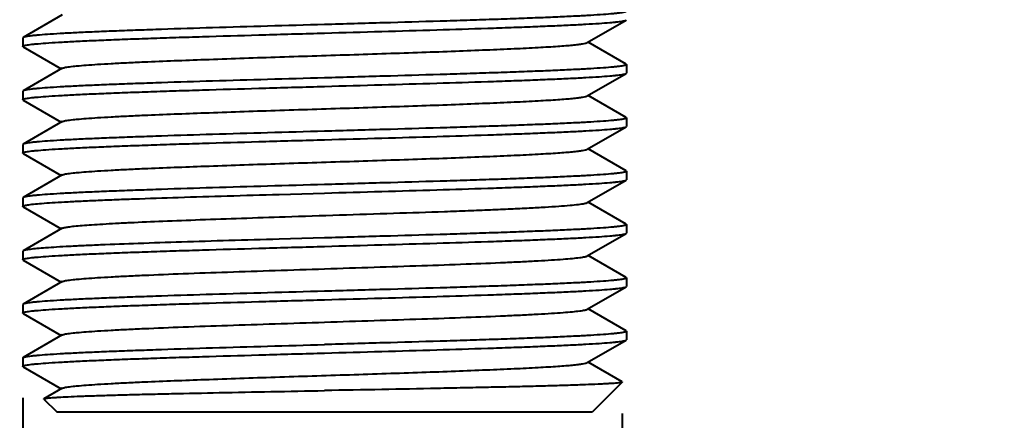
# Model space of a CAD drawing. Header units: millimetres. Extents: x 4053 to 4499, y 27851 to 28303.
# Drawn here: x 4197.59 to 4231.06, y 28057.67 to 28071.26 of the extents above; entities that cross this region are included whole.
import ezdxf

# ---------------------------------------------------------------- set-up
doc = ezdxf.new("R2010")
doc.units = ezdxf.units.MM
doc.styles.get("Standard").update_dxf_attribs({"font": ''})
doc.styles.get('Standard').set_extended_font_data('SimSun')
doc.dimstyles.new('副本 ISO-25-2bei', dxfattribs={"dimscale": 1.7, "dimtxt": 5, "dimasz": 5, "dimexe": 0.5, "dimexo": 0.625, "dimgap": 1, "dimtad": 1, "dimlfac": 0.0393, "dimdsep": 46, "dimtxsty": 'Standard', "dimcen": 2.5, "dimclrd": 1, "dimclre": 1, "dimclrt": 3, "dimadec": 0, "dimazin": 0, "dimtfac": 1, "dimtmove": 0, "dimatfit": 3, "dimfxl": 0, "dimarcsym": 0})

# ---------------------------------------------------------------- blocks, each defined once
blk = doc.blocks.new('*D9')
at = {"color": 1, "lineweight": -2, "transparency": 16777216}
for p, q in [((4197.698, 28058.436), (4197.698, 28039.246)), ((4218.056, 28057.901), (4218.056, 28039.246)), ((4189.198, 28040.096), (4180.698, 28040.096)), ((4197.698, 28040.096), (4218.056, 28040.096)), ((4226.556, 28040.096), (4267.356, 28040.096))]:
    blk.add_line(p, q, dxfattribs=at)
at = {"color": 1, "transparency": 16777216}
for points in [[(4189.198, 28041.513), (4189.198, 28038.68), (4197.698, 28040.096)], [(4226.556, 28041.513), (4226.556, 28038.68), (4218.056, 28040.096)]]:
    blk.add_solid(points, dxfattribs=at)
at = {"layer": 'Defpoints', "color": 0, "transparency": 16777216}
for p in [(4197.698, 28059.498), (4218.056, 28058.963), (4218.056, 28040.096)]:
    blk.add_point(p, dxfattribs=at)
at = {"color": 3, "transparency": 16777216, "insert": (4251.206, 28046.943), "char_height": 8.5, "attachment_point": 5, "bg_fill": 3, "box_fill_scale": 1.1, "bg_fill_color": 256, "bg_fill_true_color": 13158600, "bg_fill_transparency": 0}
blk.add_mtext('G1/2"', dxfattribs=at)

msp = doc.modelspace()

# ---------------------------------------------------------------- linework, layer by layer
at = {"color": 7, "linetype": 'Continuous'}
for p, q in [((4199.029, 28071.424), (4197.71, 28070.661)), ((4216.866, 28070.486), (4218.186, 28071.249)), ((4218.186, 28071.249), (4218.198, 28071.263)), ((4197.71, 28070.661), (4197.698, 28070.647)), ((4197.698, 28070.647), (4197.698, 28070.358)), ((4218.186, 28069.756), (4216.894, 28070.502)), ((4197.71, 28070.344), (4197.698, 28070.358)), ((4197.71, 28070.344), (4199.001, 28069.597)), ((4218.186, 28069.756), (4218.198, 28069.742)), ((4199.029, 28069.614), (4197.71, 28068.851)), ((4216.866, 28068.676), (4218.186, 28069.439)), ((4218.186, 28069.439), (4218.198, 28069.453)), ((4218.198, 28069.742), (4218.198, 28069.453)), ((4197.71, 28068.851), (4197.698, 28068.837)), ((4197.698, 28068.837), (4197.698, 28068.548)), ((4197.71, 28068.534), (4197.698, 28068.548)), ((4197.71, 28068.534), (4199.001, 28067.787)), ((4218.186, 28067.946), (4216.894, 28068.692)), ((4199.029, 28067.804), (4197.71, 28067.041)), ((4218.186, 28067.946), (4218.198, 28067.932)), ((4218.198, 28067.932), (4218.198, 28067.643)), ((4216.866, 28066.866), (4218.186, 28067.629)), ((4218.186, 28067.629), (4218.198, 28067.643)), ((4197.71, 28067.041), (4197.698, 28067.027)), ((4197.698, 28067.027), (4197.698, 28066.738)), ((4218.186, 28066.136), (4216.894, 28066.882)), ((4197.71, 28066.724), (4197.698, 28066.738)), ((4197.71, 28066.724), (4199.001, 28065.977)), ((4218.186, 28066.136), (4218.198, 28066.122)), ((4218.198, 28066.122), (4218.198, 28065.833)), ((4199.029, 28065.994), (4197.71, 28065.231)), ((4216.866, 28065.056), (4218.186, 28065.819)), ((4218.186, 28065.819), (4218.198, 28065.833)), ((4197.71, 28065.231), (4197.698, 28065.217)), ((4197.698, 28065.217), (4197.698, 28064.928)), ((4206.403, 28065.337), (4207.948, 28065.381)), ((4218.186, 28064.326), (4216.894, 28065.072)), ((4197.71, 28064.914), (4197.698, 28064.928)), ((4197.71, 28064.914), (4199.001, 28064.167)), ((4199.029, 28064.184), (4197.71, 28063.421)), ((4218.186, 28064.326), (4218.198, 28064.312)), ((4218.198, 28064.312), (4218.198, 28064.023)), ((4207.948, 28063.859), (4206.403, 28063.816)), ((4216.866, 28063.246), (4218.186, 28064.009)), ((4218.186, 28064.009), (4218.198, 28064.023)), ((4197.71, 28063.421), (4197.698, 28063.407)), ((4197.698, 28063.407), (4197.698, 28063.118)), ((4197.71, 28063.104), (4197.698, 28063.118)), ((4197.71, 28063.104), (4199.001, 28062.357)), ((4218.186, 28062.516), (4216.894, 28063.262)), ((4218.186, 28062.516), (4218.198, 28062.502)), ((4218.198, 28062.502), (4218.198, 28062.213)), ((4199.029, 28062.374), (4197.71, 28061.611)), ((4216.866, 28061.436), (4218.186, 28062.199)), ((4218.186, 28062.199), (4218.198, 28062.213)), ((4197.71, 28061.611), (4197.698, 28061.597)), ((4197.698, 28061.597), (4197.698, 28061.308)), ((4218.186, 28060.706), (4216.894, 28061.452)), ((4197.71, 28061.294), (4197.698, 28061.308)), ((4197.71, 28061.294), (4199.001, 28060.547)), ((4199.029, 28060.564), (4197.71, 28059.801)), ((4216.866, 28059.626), (4218.186, 28060.389)), ((4218.186, 28060.706), (4218.198, 28060.692)), ((4218.186, 28060.389), (4218.198, 28060.403)), ((4218.198, 28060.692), (4218.198, 28060.403)), ((4197.698, 28059.787), (4197.71, 28059.801)), ((4197.698, 28059.787), (4197.698, 28059.498)), ((4197.71, 28059.484), (4197.698, 28059.498)), ((4197.71, 28059.484), (4199.001, 28058.737)), ((4218.053, 28058.972), (4216.894, 28059.642)), ((4199.029, 28058.754), (4198.417, 28058.399)), ((4218.056, 28058.963), (4217.048, 28057.955)), ((4218.053, 28058.972), (4218.056, 28058.963)), ((4198.413, 28058.39), (4198.417, 28058.399)), ((4198.413, 28058.39), (4198.848, 28057.955)), ((4198.848, 28057.955), (4217.048, 28057.955))]:
    msp.add_line(p, q, dxfattribs=at)
for points, knots in [([(4218.198, 28071.552), (4218.198, 28071.546), (4218.178, 28071.532), (4218.142, 28071.521), (4218.079, 28071.507), (4217.993, 28071.494), (4217.883, 28071.48), (4217.689, 28071.46), (4217.387, 28071.435), (4216.959, 28071.408), (4216.443, 28071.38), (4215.846, 28071.352), (4215.172, 28071.324), (4214.43, 28071.296), (4213.624, 28071.268), (4212.764, 28071.24), (4211.533, 28071.202), (4209.922, 28071.155), (4208.614, 28071.118), (4207.948, 28071.099)], [0, 0, 0, 0, 0.001827, 0.005684, 0.011838, 0.020324, 0.031142, 0.044279, 0.077386, 0.119349, 0.169771, 0.228177, 0.294002, 0.366617, 0.445324, 0.529368, 0.617945, 0.805228, 1, 1, 1, 1]), ([(4207.948, 28071.099), (4207.302, 28071.081), (4206.033, 28071.045), (4204.186, 28070.992), (4202.722, 28070.946), (4201.634, 28070.908), (4200.9, 28070.881), (4200.229, 28070.854), (4199.627, 28070.827), (4199.101, 28070.8), (4198.655, 28070.773), (4198.336, 28070.75), (4198.123, 28070.73), (4197.996, 28070.717), (4197.892, 28070.703), (4197.811, 28070.69), (4197.752, 28070.677), (4197.721, 28070.667), (4197.71, 28070.661)], [0, 0, 0, 0, 0.189155, 0.371479, 0.540413, 0.617926, 0.689858, 0.75556, 0.81444, 0.865965, 0.909677, 0.945183, 0.959762, 0.972182, 0.982418, 0.990461, 0.996309, 1, 1, 1, 1]), ([(4207.948, 28070.811), (4208.594, 28070.829), (4209.863, 28070.864), (4211.709, 28070.918), (4213.174, 28070.964), (4214.261, 28071.001), (4214.996, 28071.029), (4215.667, 28071.056), (4216.268, 28071.083), (4216.794, 28071.11), (4217.24, 28071.137), (4217.56, 28071.16), (4217.773, 28071.18), (4217.899, 28071.193), (4218.003, 28071.206), (4218.085, 28071.22), (4218.143, 28071.233), (4218.175, 28071.243), (4218.186, 28071.249)], [0, 0, 0, 0, 0.189156, 0.371482, 0.540418, 0.617932, 0.689861, 0.755561, 0.814439, 0.865963, 0.909675, 0.945181, 0.959761, 0.972182, 0.982419, 0.990461, 0.996309, 1, 1, 1, 1]), ([(4197.698, 28070.358), (4197.698, 28070.364), (4197.717, 28070.378), (4197.754, 28070.389), (4197.817, 28070.403), (4197.902, 28070.416), (4198.013, 28070.43), (4198.207, 28070.45), (4198.508, 28070.474), (4198.937, 28070.502), (4199.452, 28070.53), (4200.05, 28070.558), (4200.723, 28070.586), (4201.466, 28070.614), (4202.271, 28070.642), (4203.131, 28070.67), (4204.363, 28070.708), (4205.974, 28070.755), (4207.281, 28070.792), (4207.948, 28070.811)], [0, 0, 0, 0, 0.001824, 0.005678, 0.011828, 0.020311, 0.031126, 0.044261, 0.077362, 0.119323, 0.169744, 0.22815, 0.293977, 0.366596, 0.445306, 0.529352, 0.617931, 0.805218, 1, 1, 1, 1]), ([(4199.029, 28069.614), (4199.04, 28069.62), (4199.069, 28069.63), (4199.122, 28069.643), (4199.196, 28069.656), (4199.332, 28069.676), (4199.551, 28069.699), (4199.87, 28069.725), (4200.26, 28069.752), (4200.72, 28069.779), (4201.244, 28069.806), (4202.303, 28069.855), (4203.984, 28069.919), (4206.311, 28069.998), (4208.367, 28070.063), (4210.029, 28070.117), (4211.229, 28070.158), (4212.362, 28070.198), (4213.407, 28070.239), (4214.343, 28070.279), (4215.044, 28070.314), (4215.537, 28070.342), (4215.85, 28070.362), (4216.123, 28070.382), (4216.355, 28070.403), (4216.545, 28070.422), (4216.692, 28070.442), (4216.787, 28070.459), (4216.84, 28070.474), (4216.859, 28070.482), (4216.866, 28070.486)], [0, 0, 0, 0, 0.002028, 0.005116, 0.009287, 0.014542, 0.02827, 0.046201, 0.068181, 0.09402, 0.123487, 0.156321, 0.27196, 0.405853, 0.547284, 0.617286, 0.684929, 0.748852, 0.80777, 0.860498, 0.905979, 0.925712, 0.943303, 0.958667, 0.971729, 0.982426, 0.990712, 0.99656, 0.998575, 1, 1, 1, 1]), ([(4218.198, 28069.742), (4218.198, 28069.736), (4218.178, 28069.722), (4218.142, 28069.711), (4218.079, 28069.697), (4217.993, 28069.684), (4217.883, 28069.67), (4217.689, 28069.65), (4217.387, 28069.625), (4216.959, 28069.598), (4216.443, 28069.57), (4215.846, 28069.542), (4215.172, 28069.514), (4214.43, 28069.486), (4213.624, 28069.458), (4212.764, 28069.43), (4211.533, 28069.392), (4209.922, 28069.345), (4208.614, 28069.308), (4207.948, 28069.289)], [0, 0, 0, 0, 0.001827, 0.005684, 0.011838, 0.020324, 0.031143, 0.04428, 0.077386, 0.11935, 0.169772, 0.228176, 0.294001, 0.366614, 0.445321, 0.529366, 0.617943, 0.805227, 1, 1, 1, 1]), ([(4207.948, 28069.001), (4208.594, 28069.019), (4209.863, 28069.054), (4211.709, 28069.108), (4213.174, 28069.154), (4214.261, 28069.191), (4214.996, 28069.219), (4215.667, 28069.246), (4216.268, 28069.273), (4216.794, 28069.3), (4217.24, 28069.327), (4217.56, 28069.35), (4217.773, 28069.37), (4217.899, 28069.383), (4218.003, 28069.396), (4218.085, 28069.41), (4218.143, 28069.423), (4218.175, 28069.433), (4218.186, 28069.439)], [0, 0, 0, 0, 0.189157, 0.371483, 0.540419, 0.617933, 0.689863, 0.755563, 0.81444, 0.865963, 0.909675, 0.945181, 0.959761, 0.972182, 0.982418, 0.990461, 0.996309, 1, 1, 1, 1]), ([(4207.948, 28069.289), (4207.302, 28069.271), (4206.033, 28069.235), (4204.187, 28069.182), (4202.722, 28069.136), (4201.634, 28069.098), (4200.9, 28069.071), (4200.229, 28069.044), (4199.627, 28069.017), (4199.101, 28068.99), (4198.655, 28068.963), (4198.336, 28068.94), (4198.123, 28068.92), (4197.996, 28068.907), (4197.892, 28068.893), (4197.811, 28068.88), (4197.752, 28068.867), (4197.721, 28068.857), (4197.71, 28068.851)], [0, 0, 0, 0, 0.189155, 0.371476, 0.540408, 0.617922, 0.689854, 0.755558, 0.814437, 0.865964, 0.909676, 0.945182, 0.959762, 0.972182, 0.982419, 0.990461, 0.996309, 1, 1, 1, 1]), ([(4197.698, 28068.548), (4197.698, 28068.554), (4197.717, 28068.568), (4197.754, 28068.579), (4197.817, 28068.593), (4197.902, 28068.606), (4198.013, 28068.62), (4198.207, 28068.64), (4198.508, 28068.664), (4198.937, 28068.692), (4199.452, 28068.72), (4200.05, 28068.748), (4200.723, 28068.776), (4201.466, 28068.804), (4202.271, 28068.832), (4203.132, 28068.86), (4204.363, 28068.898), (4205.974, 28068.945), (4207.281, 28068.982), (4207.948, 28069.001)], [0, 0, 0, 0, 0.001826, 0.005683, 0.011835, 0.020321, 0.031138, 0.044275, 0.07738, 0.119344, 0.169766, 0.228174, 0.294001, 0.366618, 0.445327, 0.529372, 0.617948, 0.805227, 1, 1, 1, 1]), ([(4199.029, 28067.804), (4199.04, 28067.81), (4199.069, 28067.82), (4199.122, 28067.833), (4199.196, 28067.846), (4199.332, 28067.866), (4199.551, 28067.889), (4199.87, 28067.915), (4200.26, 28067.942), (4200.72, 28067.969), (4201.244, 28067.996), (4202.303, 28068.045), (4203.984, 28068.109), (4206.311, 28068.188), (4208.367, 28068.253), (4210.029, 28068.307), (4211.229, 28068.348), (4212.362, 28068.388), (4213.407, 28068.429), (4214.343, 28068.469), (4215.044, 28068.504), (4215.537, 28068.532), (4215.85, 28068.552), (4216.123, 28068.572), (4216.355, 28068.593), (4216.545, 28068.612), (4216.692, 28068.632), (4216.787, 28068.649), (4216.84, 28068.664), (4216.859, 28068.672), (4216.866, 28068.676)], [0, 0, 0, 0, 0.002028, 0.005117, 0.009288, 0.014541, 0.028271, 0.046201, 0.068182, 0.09402, 0.123487, 0.156321, 0.27196, 0.405854, 0.547284, 0.617287, 0.68493, 0.748852, 0.80777, 0.860498, 0.90598, 0.925711, 0.943304, 0.958667, 0.971729, 0.982427, 0.990712, 0.996562, 0.998576, 1, 1, 1, 1]), ([(4218.198, 28067.932), (4218.198, 28067.926), (4218.178, 28067.912), (4218.142, 28067.901), (4218.079, 28067.887), (4217.993, 28067.874), (4217.883, 28067.86), (4217.689, 28067.84), (4217.387, 28067.815), (4216.959, 28067.788), (4216.443, 28067.76), (4215.846, 28067.732), (4215.172, 28067.704), (4214.43, 28067.676), (4213.624, 28067.648), (4212.764, 28067.62), (4211.533, 28067.582), (4209.922, 28067.535), (4208.614, 28067.498), (4207.948, 28067.479)], [0, 0, 0, 0, 0.001827, 0.005684, 0.011838, 0.020324, 0.031143, 0.04428, 0.077387, 0.11935, 0.169771, 0.228175, 0.293999, 0.366613, 0.44532, 0.529365, 0.617942, 0.805226, 1, 1, 1, 1]), ([(4207.948, 28067.479), (4207.302, 28067.461), (4206.033, 28067.425), (4204.187, 28067.372), (4202.722, 28067.326), (4201.634, 28067.288), (4200.9, 28067.261), (4200.229, 28067.234), (4199.627, 28067.207), (4199.101, 28067.18), (4198.655, 28067.153), (4198.336, 28067.13), (4198.123, 28067.11), (4197.996, 28067.097), (4197.892, 28067.083), (4197.811, 28067.07), (4197.752, 28067.057), (4197.721, 28067.047), (4197.71, 28067.041)], [0, 0, 0, 0, 0.189154, 0.371474, 0.540406, 0.617921, 0.689853, 0.755557, 0.814437, 0.865964, 0.909676, 0.945182, 0.959762, 0.972183, 0.982419, 0.990461, 0.996309, 1, 1, 1, 1]), ([(4207.948, 28067.191), (4208.594, 28067.209), (4209.863, 28067.244), (4211.709, 28067.298), (4213.174, 28067.344), (4214.261, 28067.381), (4214.996, 28067.409), (4215.667, 28067.436), (4216.268, 28067.463), (4216.794, 28067.49), (4217.24, 28067.517), (4217.56, 28067.54), (4217.773, 28067.56), (4217.899, 28067.573), (4218.003, 28067.586), (4218.085, 28067.6), (4218.143, 28067.613), (4218.175, 28067.623), (4218.186, 28067.629)], [0, 0, 0, 0, 0.189157, 0.371483, 0.540419, 0.617933, 0.689863, 0.755564, 0.814441, 0.865964, 0.909675, 0.945181, 0.959761, 0.972182, 0.982418, 0.990461, 0.996309, 1, 1, 1, 1]), ([(4197.698, 28066.738), (4197.698, 28066.744), (4197.717, 28066.758), (4197.754, 28066.769), (4197.817, 28066.783), (4197.903, 28066.796), (4198.013, 28066.81), (4198.207, 28066.83), (4198.508, 28066.854), (4198.937, 28066.882), (4199.453, 28066.91), (4200.05, 28066.938), (4200.723, 28066.966), (4201.466, 28066.994), (4202.272, 28067.022), (4203.132, 28067.05), (4204.363, 28067.088), (4205.974, 28067.135), (4207.281, 28067.172), (4207.948, 28067.191)], [0, 0, 0, 0, 0.001829, 0.005688, 0.011844, 0.020332, 0.031152, 0.044291, 0.0774, 0.119366, 0.16979, 0.228198, 0.294025, 0.366642, 0.445349, 0.529392, 0.617966, 0.805236, 1, 1, 1, 1]), ([(4199.029, 28065.994), (4199.04, 28066), (4199.069, 28066.01), (4199.122, 28066.023), (4199.196, 28066.036), (4199.332, 28066.056), (4199.551, 28066.079), (4199.87, 28066.105), (4200.26, 28066.132), (4200.72, 28066.159), (4201.244, 28066.186), (4202.303, 28066.235), (4203.984, 28066.299), (4206.311, 28066.378), (4208.367, 28066.443), (4210.029, 28066.497), (4211.229, 28066.538), (4212.362, 28066.578), (4213.407, 28066.619), (4214.343, 28066.659), (4215.044, 28066.694), (4215.537, 28066.722), (4215.85, 28066.742), (4216.123, 28066.762), (4216.355, 28066.783), (4216.545, 28066.802), (4216.692, 28066.822), (4216.787, 28066.839), (4216.84, 28066.854), (4216.859, 28066.862), (4216.866, 28066.866)], [0, 0, 0, 0, 0.002027, 0.005115, 0.009287, 0.014541, 0.028269, 0.0462, 0.068181, 0.094019, 0.123487, 0.15632, 0.271959, 0.405852, 0.547284, 0.617286, 0.684928, 0.748851, 0.807769, 0.860498, 0.905979, 0.925711, 0.943302, 0.958667, 0.971728, 0.982426, 0.990712, 0.99656, 0.998575, 1, 1, 1, 1]), ([(4218.198, 28066.122), (4218.198, 28066.116), (4218.178, 28066.102), (4218.142, 28066.091), (4218.079, 28066.077), (4217.993, 28066.064), (4217.883, 28066.05), (4217.689, 28066.03), (4217.387, 28066.005), (4216.959, 28065.978), (4216.443, 28065.95), (4215.846, 28065.922), (4215.172, 28065.894), (4214.43, 28065.866), (4213.624, 28065.838), (4212.764, 28065.81), (4211.533, 28065.772), (4209.922, 28065.725), (4208.614, 28065.688), (4207.948, 28065.669)], [0, 0, 0, 0, 0.001827, 0.005684, 0.011838, 0.020324, 0.031143, 0.04428, 0.077387, 0.11935, 0.16977, 0.228174, 0.293998, 0.366613, 0.44532, 0.529364, 0.617942, 0.805226, 1, 1, 1, 1]), ([(4207.948, 28065.381), (4208.594, 28065.399), (4209.863, 28065.434), (4211.709, 28065.488), (4213.174, 28065.534), (4214.261, 28065.571), (4214.996, 28065.599), (4215.667, 28065.626), (4216.268, 28065.653), (4216.794, 28065.68), (4217.24, 28065.707), (4217.56, 28065.73), (4217.773, 28065.75), (4217.899, 28065.763), (4218.003, 28065.776), (4218.085, 28065.79), (4218.143, 28065.803), (4218.175, 28065.813), (4218.186, 28065.819)], [0, 0, 0, 0, 0.189156, 0.371482, 0.540418, 0.617932, 0.689862, 0.755564, 0.814441, 0.865965, 0.909676, 0.945181, 0.959761, 0.972182, 0.982419, 0.990461, 0.996309, 1, 1, 1, 1]), ([(4207.948, 28065.669), (4207.302, 28065.651), (4206.033, 28065.615), (4204.187, 28065.562), (4202.722, 28065.516), (4201.634, 28065.478), (4200.9, 28065.451), (4200.229, 28065.424), (4199.627, 28065.397), (4199.101, 28065.37), (4198.655, 28065.343), (4198.336, 28065.32), (4198.123, 28065.3), (4197.996, 28065.287), (4197.892, 28065.273), (4197.811, 28065.26), (4197.752, 28065.247), (4197.721, 28065.237), (4197.71, 28065.231)], [0, 0, 0, 0, 0.189154, 0.371472, 0.540407, 0.617922, 0.689854, 0.755558, 0.814438, 0.865964, 0.909677, 0.945183, 0.959762, 0.972183, 0.98242, 0.990461, 0.996309, 1, 1, 1, 1]), ([(4197.698, 28064.928), (4197.698, 28064.934), (4197.713, 28064.946), (4197.744, 28064.956), (4197.795, 28064.969), (4197.865, 28064.981), (4197.956, 28064.993), (4198.115, 28065.011), (4198.362, 28065.033), (4198.714, 28065.058), (4199.139, 28065.083), (4199.634, 28065.109), (4200.194, 28065.134), (4200.815, 28065.159), (4201.75, 28065.194), (4203.031, 28065.237), (4204.674, 28065.287), (4205.815, 28065.32), (4206.403, 28065.337)], [0, 0, 0, 0, 0.001868, 0.005631, 0.011585, 0.019779, 0.030216, 0.042889, 0.074862, 0.115466, 0.164401, 0.221282, 0.28567, 0.357057, 0.434885, 0.607377, 0.797735, 1, 1, 1, 1]), ([(4206.602, 28064.576), (4207.22, 28064.597), (4208.45, 28064.636), (4210.256, 28064.695), (4211.713, 28064.745), (4212.809, 28064.785), (4213.557, 28064.815), (4214.245, 28064.845), (4214.865, 28064.874), (4215.41, 28064.904), (4215.874, 28064.933), (4216.252, 28064.963), (4216.511, 28064.988), (4216.673, 28065.01), (4216.759, 28065.024), (4216.821, 28065.038), (4216.855, 28065.05), (4216.866, 28065.056)], [0, 0, 0, 0, 0.180527, 0.358898, 0.527441, 0.605721, 0.678864, 0.746079, 0.806642, 0.859896, 0.905274, 0.942289, 0.970557, 0.981323, 0.989814, 0.996025, 1, 1, 1, 1]), ([(4199.029, 28064.184), (4199.038, 28064.189), (4199.063, 28064.198), (4199.134, 28064.216), (4199.264, 28064.237), (4199.465, 28064.26), (4199.729, 28064.284), (4200.052, 28064.308), (4200.432, 28064.332), (4200.867, 28064.357), (4201.547, 28064.391), (4202.505, 28064.432), (4203.767, 28064.48), (4205.151, 28064.529), (4206.109, 28064.56), (4206.602, 28064.576)], [0, 0, 0, 0, 0.004191, 0.010397, 0.028996, 0.05584, 0.090769, 0.133558, 0.183896, 0.241435, 0.30575, 0.452828, 0.62088, 0.805049, 1, 1, 1, 1]), ([(4218.198, 28064.312), (4218.198, 28064.306), (4218.178, 28064.292), (4218.142, 28064.281), (4218.079, 28064.267), (4217.993, 28064.254), (4217.883, 28064.24), (4217.689, 28064.22), (4217.387, 28064.195), (4216.959, 28064.168), (4216.443, 28064.14), (4215.846, 28064.112), (4215.172, 28064.084), (4214.43, 28064.056), (4213.624, 28064.028), (4212.764, 28064), (4211.533, 28063.962), (4209.922, 28063.915), (4208.614, 28063.878), (4207.948, 28063.859)], [0, 0, 0, 0, 0.001827, 0.005684, 0.011838, 0.020324, 0.031143, 0.04428, 0.077386, 0.119349, 0.169769, 0.228174, 0.293999, 0.366614, 0.445321, 0.529365, 0.617943, 0.805227, 1, 1, 1, 1]), ([(4206.403, 28063.816), (4205.835, 28063.8), (4204.73, 28063.768), (4203.135, 28063.719), (4201.682, 28063.671), (4200.579, 28063.629), (4199.798, 28063.595), (4199.299, 28063.571), (4198.864, 28063.546), (4198.496, 28063.522), (4198.197, 28063.498), (4197.992, 28063.477), (4197.864, 28063.459), (4197.796, 28063.447), (4197.746, 28063.436), (4197.72, 28063.426), (4197.71, 28063.421)], [0, 0, 0, 0, 0.195924, 0.380918, 0.549573, 0.696956, 0.761297, 0.818764, 0.868933, 0.911446, 0.945994, 0.972345, 0.982392, 0.990341, 0.996198, 1, 1, 1, 1]), ([(4207.948, 28063.571), (4208.594, 28063.589), (4209.863, 28063.624), (4211.709, 28063.678), (4213.174, 28063.724), (4214.261, 28063.761), (4214.996, 28063.789), (4215.667, 28063.816), (4216.268, 28063.843), (4216.794, 28063.87), (4217.24, 28063.897), (4217.56, 28063.92), (4217.773, 28063.94), (4217.899, 28063.953), (4218.003, 28063.966), (4218.085, 28063.98), (4218.143, 28063.993), (4218.175, 28064.003), (4218.186, 28064.009)], [0, 0, 0, 0, 0.189155, 0.37148, 0.540416, 0.617929, 0.68986, 0.755562, 0.81444, 0.865965, 0.909676, 0.945182, 0.959761, 0.972182, 0.982419, 0.990461, 0.996309, 1, 1, 1, 1]), ([(4197.698, 28063.118), (4197.698, 28063.124), (4197.717, 28063.138), (4197.754, 28063.149), (4197.817, 28063.163), (4197.903, 28063.176), (4198.013, 28063.19), (4198.207, 28063.21), (4198.508, 28063.234), (4198.937, 28063.262), (4199.453, 28063.29), (4200.05, 28063.318), (4200.723, 28063.346), (4201.466, 28063.374), (4202.272, 28063.402), (4203.132, 28063.43), (4204.363, 28063.468), (4205.974, 28063.515), (4207.281, 28063.552), (4207.948, 28063.571)], [0, 0, 0, 0, 0.001828, 0.005685, 0.011839, 0.020326, 0.031145, 0.044283, 0.07739, 0.119354, 0.169777, 0.228184, 0.29401, 0.366626, 0.445333, 0.529377, 0.617953, 0.805232, 1, 1, 1, 1]), ([(4199.029, 28062.374), (4199.04, 28062.38), (4199.069, 28062.39), (4199.122, 28062.403), (4199.196, 28062.416), (4199.332, 28062.436), (4199.551, 28062.459), (4199.87, 28062.485), (4200.26, 28062.512), (4200.72, 28062.539), (4201.244, 28062.566), (4202.059, 28062.604), (4203.199, 28062.65), (4204.684, 28062.703), (4206.286, 28062.756), (4207.948, 28062.81), (4209.609, 28062.864), (4211.211, 28062.917), (4212.697, 28062.97), (4213.837, 28063.016), (4214.651, 28063.054), (4215.176, 28063.081), (4215.635, 28063.108), (4216.026, 28063.135), (4216.345, 28063.161), (4216.563, 28063.184), (4216.7, 28063.204), (4216.773, 28063.217), (4216.827, 28063.23), (4216.856, 28063.24), (4216.866, 28063.246)], [0, 0, 0, 0, 0.002027, 0.005115, 0.009287, 0.014542, 0.028269, 0.046201, 0.068181, 0.094019, 0.123487, 0.156321, 0.23089, 0.315069, 0.405853, 0.5, 0.594146, 0.684929, 0.769108, 0.843678, 0.876512, 0.90598, 0.931818, 0.953799, 0.971729, 0.985459, 0.990712, 0.994883, 0.997972, 1, 1, 1, 1]), ([(4218.198, 28062.502), (4218.198, 28062.496), (4218.178, 28062.482), (4218.142, 28062.471), (4218.079, 28062.457), (4217.993, 28062.444), (4217.883, 28062.43), (4217.689, 28062.41), (4217.387, 28062.385), (4216.959, 28062.358), (4216.443, 28062.33), (4215.846, 28062.302), (4215.172, 28062.274), (4214.43, 28062.246), (4213.624, 28062.218), (4212.764, 28062.19), (4211.533, 28062.152), (4209.922, 28062.105), (4208.614, 28062.068), (4207.948, 28062.049)], [0, 0, 0, 0, 0.001827, 0.005684, 0.011838, 0.020324, 0.031142, 0.044279, 0.077385, 0.119348, 0.16977, 0.228175, 0.294001, 0.366616, 0.445324, 0.529368, 0.617945, 0.805228, 1, 1, 1, 1]), ([(4207.948, 28061.761), (4208.594, 28061.779), (4209.863, 28061.814), (4211.709, 28061.868), (4213.174, 28061.914), (4214.261, 28061.951), (4214.996, 28061.979), (4215.667, 28062.006), (4216.268, 28062.033), (4216.794, 28062.06), (4217.24, 28062.087), (4217.56, 28062.11), (4217.773, 28062.13), (4217.899, 28062.143), (4218.003, 28062.156), (4218.085, 28062.17), (4218.143, 28062.183), (4218.175, 28062.193), (4218.186, 28062.199)], [0, 0, 0, 0, 0.189153, 0.371476, 0.540411, 0.617925, 0.689856, 0.755559, 0.814439, 0.865964, 0.909677, 0.945182, 0.959762, 0.972182, 0.982419, 0.990461, 0.996309, 1, 1, 1, 1]), ([(4197.698, 28061.308), (4197.698, 28061.314), (4197.717, 28061.328), (4197.754, 28061.339), (4197.817, 28061.353), (4197.902, 28061.366), (4198.013, 28061.38), (4198.207, 28061.4), (4198.508, 28061.424), (4198.937, 28061.452), (4199.453, 28061.48), (4200.05, 28061.508), (4200.723, 28061.536), (4201.466, 28061.564), (4202.271, 28061.592), (4203.131, 28061.62), (4204.363, 28061.658), (4205.974, 28061.705), (4207.281, 28061.742), (4207.948, 28061.761)], [0, 0, 0, 0, 0.001827, 0.005684, 0.011837, 0.020324, 0.031142, 0.044279, 0.077385, 0.119348, 0.169769, 0.228175, 0.294, 0.366616, 0.445323, 0.529367, 0.617944, 0.805227, 1, 1, 1, 1]), ([(4207.948, 28062.049), (4207.302, 28062.031), (4206.033, 28061.995), (4204.187, 28061.942), (4202.722, 28061.896), (4201.634, 28061.858), (4200.9, 28061.831), (4200.229, 28061.804), (4199.627, 28061.777), (4199.101, 28061.75), (4198.655, 28061.723), (4198.336, 28061.7), (4198.123, 28061.68), (4197.996, 28061.667), (4197.892, 28061.653), (4197.811, 28061.64), (4197.752, 28061.627), (4197.721, 28061.617), (4197.71, 28061.611)], [0, 0, 0, 0, 0.189153, 0.371476, 0.540412, 0.617925, 0.689857, 0.755559, 0.814439, 0.865964, 0.909676, 0.945182, 0.959762, 0.972182, 0.982419, 0.990461, 0.996309, 1, 1, 1, 1]), ([(4199.029, 28060.564), (4199.04, 28060.57), (4199.069, 28060.58), (4199.122, 28060.593), (4199.196, 28060.606), (4199.332, 28060.626), (4199.551, 28060.649), (4199.87, 28060.675), (4200.26, 28060.702), (4200.72, 28060.729), (4201.244, 28060.756), (4202.059, 28060.794), (4203.199, 28060.84), (4204.684, 28060.893), (4206.286, 28060.946), (4207.948, 28061), (4209.609, 28061.054), (4211.211, 28061.107), (4212.697, 28061.16), (4213.837, 28061.206), (4214.651, 28061.244), (4215.176, 28061.271), (4215.635, 28061.298), (4216.026, 28061.325), (4216.345, 28061.351), (4216.563, 28061.374), (4216.7, 28061.394), (4216.773, 28061.407), (4216.827, 28061.42), (4216.856, 28061.43), (4216.866, 28061.436)], [0, 0, 0, 0, 0.002027, 0.005117, 0.009288, 0.014541, 0.028271, 0.0462, 0.068182, 0.094019, 0.123488, 0.156321, 0.230891, 0.31507, 0.405854, 0.5, 0.594147, 0.684931, 0.76911, 0.84368, 0.876513, 0.905981, 0.931819, 0.9538, 0.971731, 0.985459, 0.990713, 0.994885, 0.997973, 1, 1, 1, 1]), ([(4218.198, 28060.692), (4218.198, 28060.686), (4218.178, 28060.672), (4218.142, 28060.661), (4218.079, 28060.647), (4217.993, 28060.634), (4217.883, 28060.62), (4217.688, 28060.6), (4217.387, 28060.575), (4216.959, 28060.548), (4216.443, 28060.52), (4215.846, 28060.492), (4215.172, 28060.464), (4214.429, 28060.436), (4213.624, 28060.408), (4212.764, 28060.38), (4211.532, 28060.342), (4209.922, 28060.295), (4208.614, 28060.258), (4207.948, 28060.239)], [0, 0, 0, 0, 0.001828, 0.005686, 0.011841, 0.020328, 0.031148, 0.044286, 0.077394, 0.119359, 0.169782, 0.228189, 0.294015, 0.366631, 0.445338, 0.529381, 0.617956, 0.805234, 1, 1, 1, 1]), ([(4207.948, 28059.951), (4208.594, 28059.969), (4209.863, 28060.004), (4211.709, 28060.058), (4213.174, 28060.104), (4214.261, 28060.141), (4214.996, 28060.169), (4215.667, 28060.196), (4216.268, 28060.223), (4216.794, 28060.25), (4217.24, 28060.277), (4217.56, 28060.3), (4217.773, 28060.32), (4217.899, 28060.333), (4218.003, 28060.346), (4218.085, 28060.36), (4218.143, 28060.373), (4218.175, 28060.383), (4218.186, 28060.389)], [0, 0, 0, 0, 0.189153, 0.371473, 0.540409, 0.617923, 0.689855, 0.755559, 0.814439, 0.865965, 0.909677, 0.945183, 0.959762, 0.972183, 0.98242, 0.990461, 0.99631, 1, 1, 1, 1]), ([(4197.71, 28059.801), (4197.721, 28059.807), (4197.752, 28059.817), (4197.811, 28059.83), (4197.892, 28059.843), (4197.996, 28059.857), (4198.123, 28059.87), (4198.336, 28059.89), (4198.655, 28059.913), (4199.101, 28059.94), (4199.627, 28059.967), (4200.229, 28059.994), (4200.9, 28060.021), (4201.634, 28060.048), (4202.722, 28060.086), (4204.186, 28060.132), (4206.033, 28060.185), (4207.302, 28060.221), (4207.948, 28060.239)], [0, 0, 0, 0, 0.00369, 0.009538, 0.017581, 0.027818, 0.040238, 0.054818, 0.090324, 0.134037, 0.185561, 0.244439, 0.310141, 0.382072, 0.459588, 0.628523, 0.810844, 1, 1, 1, 1]), ([(4197.698, 28059.498), (4197.698, 28059.504), (4197.717, 28059.518), (4197.754, 28059.529), (4197.817, 28059.543), (4197.902, 28059.556), (4198.013, 28059.57), (4198.207, 28059.59), (4198.508, 28059.614), (4198.937, 28059.642), (4199.452, 28059.67), (4200.05, 28059.698), (4200.723, 28059.726), (4201.466, 28059.754), (4202.271, 28059.782), (4203.131, 28059.81), (4204.363, 28059.848), (4205.974, 28059.895), (4207.281, 28059.932), (4207.948, 28059.951)], [0, 0, 0, 0, 0.001827, 0.005683, 0.011836, 0.020323, 0.031142, 0.044278, 0.077385, 0.119346, 0.169767, 0.228171, 0.293996, 0.366612, 0.445319, 0.529363, 0.617941, 0.805226, 1, 1, 1, 1]), ([(4199.029, 28058.754), (4199.04, 28058.76), (4199.069, 28058.77), (4199.122, 28058.783), (4199.196, 28058.796), (4199.332, 28058.816), (4199.551, 28058.839), (4199.87, 28058.865), (4200.26, 28058.892), (4200.72, 28058.919), (4201.244, 28058.946), (4202.303, 28058.995), (4203.984, 28059.059), (4206.311, 28059.138), (4208.367, 28059.203), (4210.029, 28059.257), (4211.229, 28059.298), (4212.362, 28059.338), (4213.407, 28059.379), (4214.343, 28059.419), (4215.044, 28059.454), (4215.537, 28059.482), (4215.85, 28059.502), (4216.123, 28059.522), (4216.355, 28059.543), (4216.545, 28059.562), (4216.692, 28059.582), (4216.787, 28059.599), (4216.84, 28059.614), (4216.859, 28059.622), (4216.866, 28059.626)], [0, 0, 0, 0, 0.002028, 0.005117, 0.009287, 0.014542, 0.02827, 0.046201, 0.068181, 0.09402, 0.123487, 0.156322, 0.27196, 0.405853, 0.547284, 0.617286, 0.684929, 0.748852, 0.80777, 0.860498, 0.905979, 0.925712, 0.943303, 0.958667, 0.971729, 0.982426, 0.990712, 0.99656, 0.998575, 1, 1, 1, 1]), ([(4218.056, 28058.963), (4218.054, 28058.961), (4218.047, 28058.958), (4218.026, 28058.951), (4217.984, 28058.944), (4217.916, 28058.936), (4217.824, 28058.927), (4217.71, 28058.918), (4217.573, 28058.91), (4217.412, 28058.901), (4217.155, 28058.888), (4216.779, 28058.873), (4216.267, 28058.856), (4215.676, 28058.838), (4215.012, 28058.82), (4214.282, 28058.802), (4213.491, 28058.785), (4212.648, 28058.767), (4211.444, 28058.742), (4209.872, 28058.712), (4208.597, 28058.689), (4207.948, 28058.677)], [0, 0, 0, 0, 0.000851, 0.002237, 0.006706, 0.013472, 0.022541, 0.033898, 0.047519, 0.063379, 0.081442, 0.124008, 0.174836, 0.233453, 0.299312, 0.371795, 0.45021, 0.533812, 0.621799, 0.807465, 1, 1, 1, 1]), ([(4198.417, 28058.399), (4198.425, 28058.404), (4198.45, 28058.41), (4198.498, 28058.418), (4198.568, 28058.427), (4198.66, 28058.435), (4198.774, 28058.444), (4198.967, 28058.456), (4199.259, 28058.471), (4199.67, 28058.488), (4200.157, 28058.505), (4200.715, 28058.523), (4201.34, 28058.54), (4202.025, 28058.557), (4203.042, 28058.58), (4204.414, 28058.609), (4206.147, 28058.643), (4207.34, 28058.665), (4207.948, 28058.677)], [0, 0, 0, 0, 0.002902, 0.00805, 0.015467, 0.025147, 0.037074, 0.051219, 0.086024, 0.129241, 0.180461, 0.239208, 0.304939, 0.377049, 0.454881, 0.624845, 0.808719, 1, 1, 1, 1])]:
    msp.add_open_spline(points, degree=3, knots=knots, dxfattribs=at)

# ---------------------------------------------------------------- next in the draw order: dimensions: what is measured, and where the dimension line sits
dim = msp.add_linear_dim(base=(4218.056, 28040.096), p1=(4197.698, 28059.498), p2=(4218.056, 28058.963), text='G1/2"', dimstyle='副本 ISO-25-2bei', override={"dimdec": 1, "dimlfac": 1, "dimtfill": 1})
dim.commit()
dim.dimension.update_dxf_attribs({"geometry": '*D9', "text_midpoint": (4251.206, 28046.943)})

doc.saveas('drawing.dxf')
